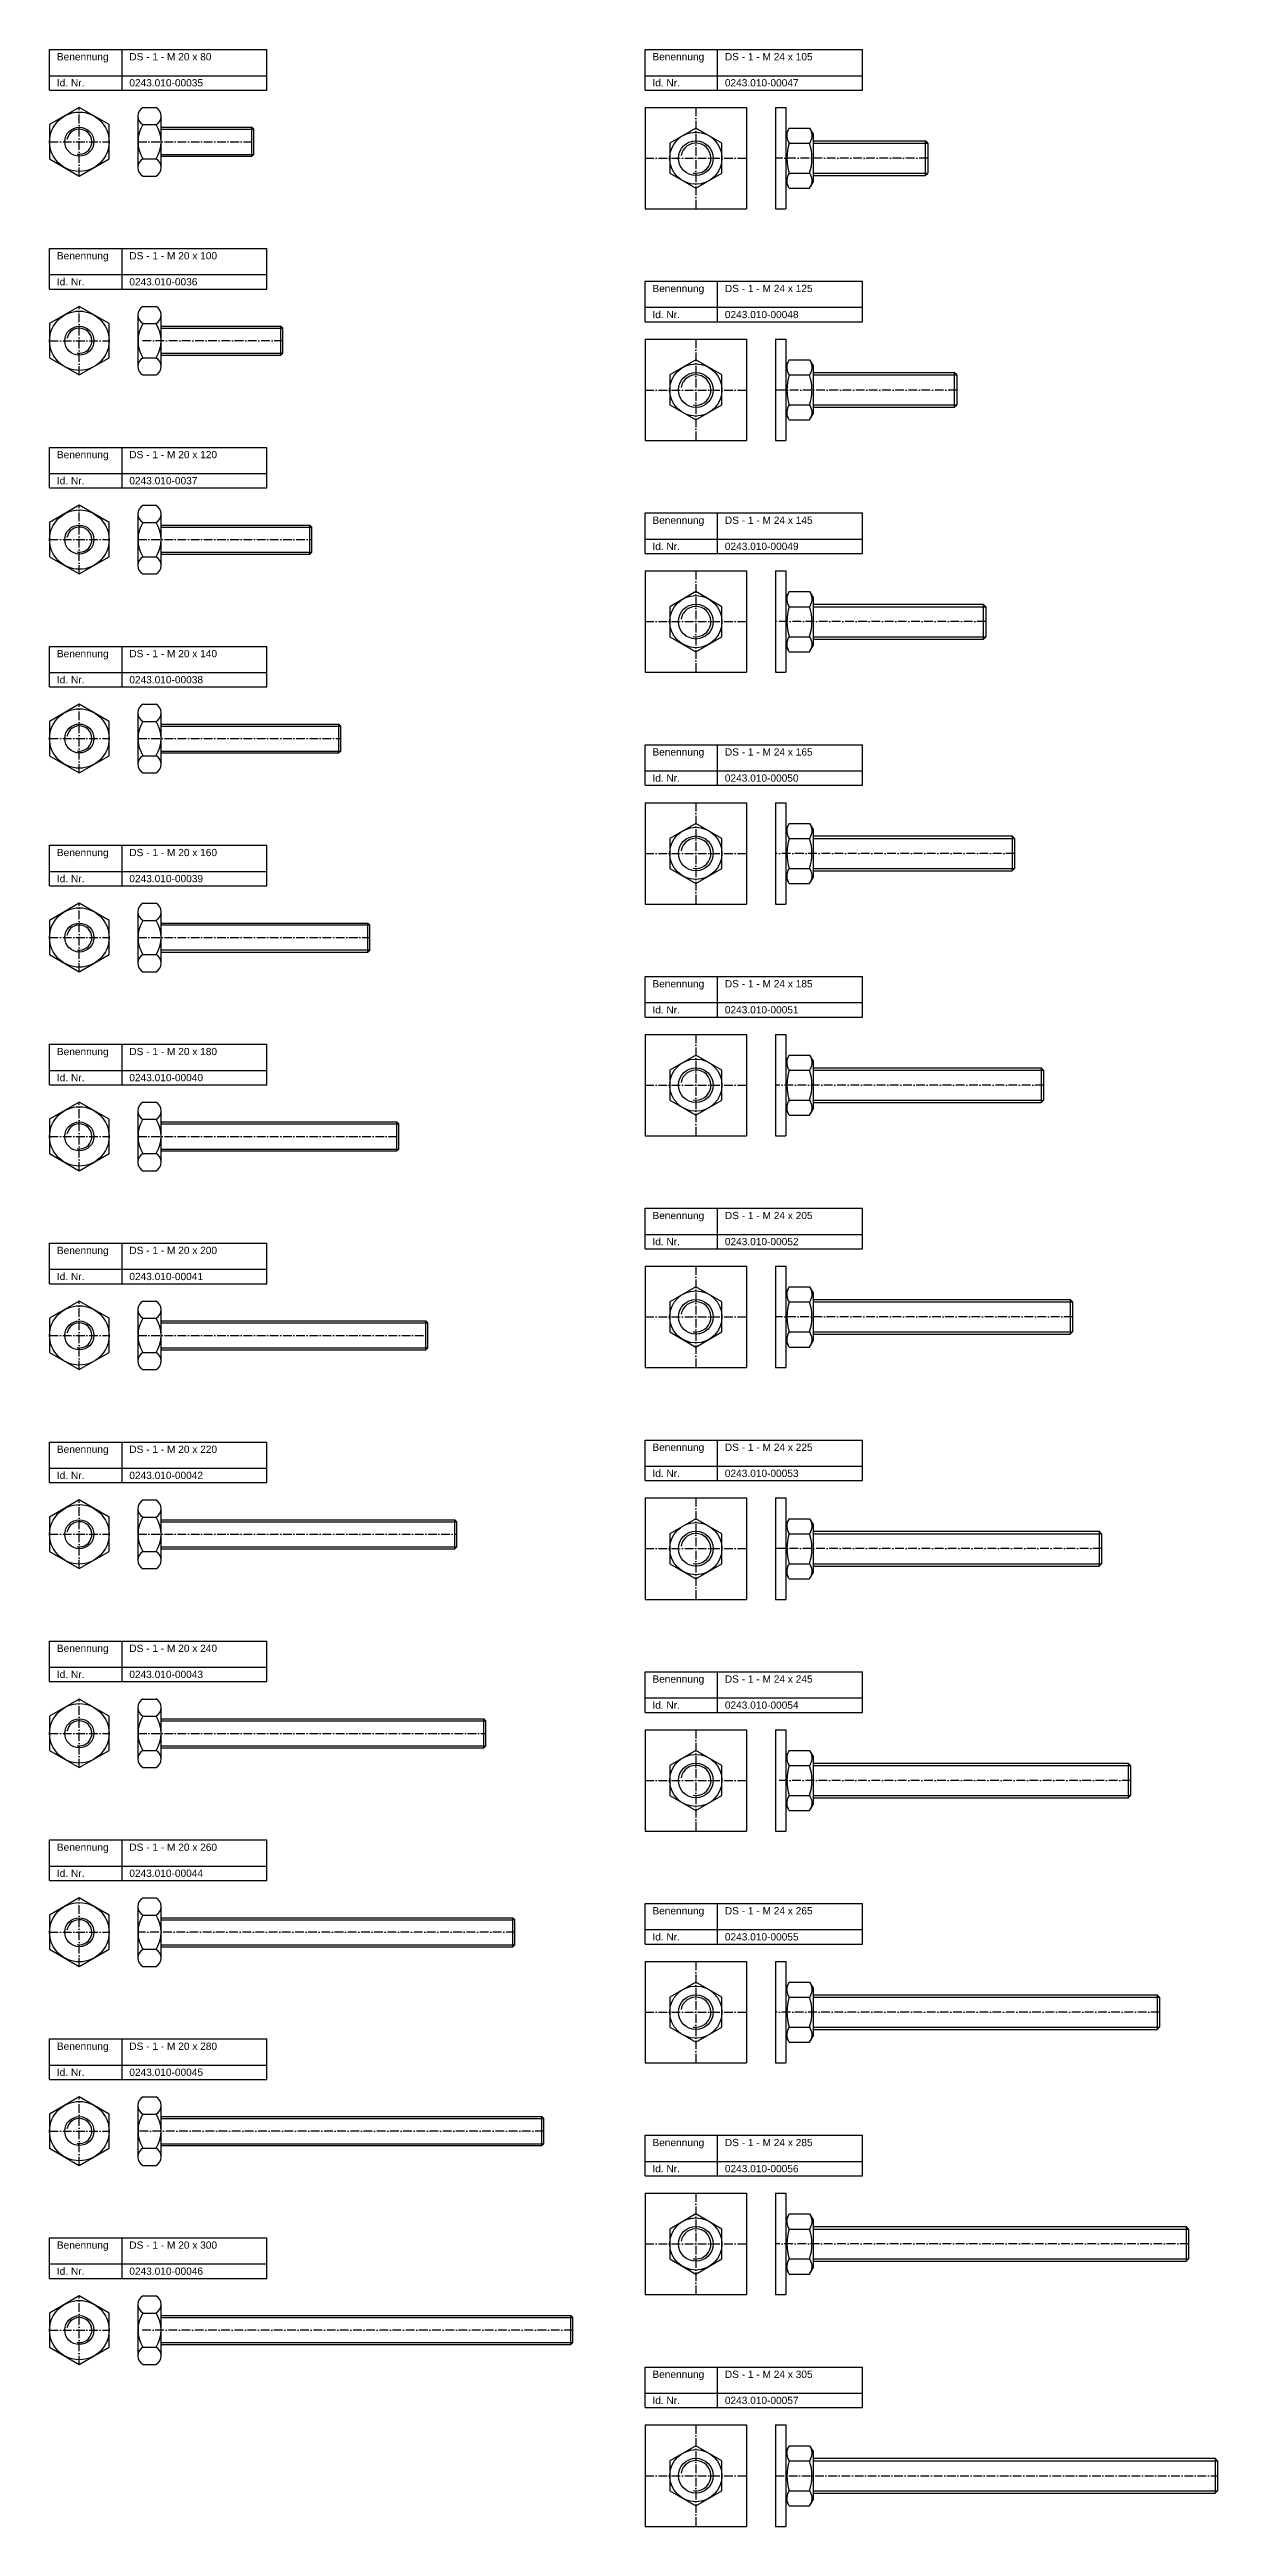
# Model space of a CAD drawing. Header units: millimetres. Extents: x 77 to 1993, y 1226 to 2936.
# Drawn here: x 1187 to 1993, y 1226 to 2936 of the extents above; entities that cross this region are included whole.
import ezdxf

# ---------------------------------------------------------------- set-up
doc = ezdxf.new("R2010")
doc.units = ezdxf.units.MM
doc.header["$LTSCALE"] = 0.5
doc.linetypes.add('achse', pattern=[18, 12, -3, 0, -3])
doc.layers.add('HALFEN', color=2, linetype='CONTINUOUS')
doc.styles.add('ARIAL50', font='ARIAL.TTF', dxfattribs={"height": 5})

msp = doc.modelspace()

# ---------------------------------------------------------------- linework, layer by layer
at = {"layer": 'HALFEN'}
for p, q in [((1187.3, 2936.2), (1337.3, 2936.2)), ((1187.3, 2908.2), (1187.3, 2936.2)), ((1237.3, 2908.2), (1237.3, 2936.2)), ((1337.3, 2908.2), (1337.3, 2936.2)), ((1598.3, 2936.2), (1748.3, 2936.2)), ((1598.3, 2908.2), (1598.3, 2936.2)), ((1648.3, 2908.2), (1648.3, 2936.2)), ((1748.3, 2908.2), (1748.3, 2936.2)), ((1187.3, 2918.2), (1337.3, 2918.2)), ((1187.3, 2908.2), (1337.3, 2908.2)), ((1598.3, 2918.2), (1748.3, 2918.2)), ((1598.3, 2908.2), (1748.3, 2908.2)), ((1248.3, 2854.8), (1248.3, 2890.3)), ((1251.7, 2896.2), (1260.8, 2896.2)), ((1264.3, 2854.8), (1264.3, 2890.3)), ((1598.3, 2896.2), (1598.3, 2826.2)), ((1598.3, 2896.2), (1668.3, 2896.2)), ((1668.3, 2896.2), (1668.3, 2826.2)), ((1688.3, 2896.2), (1695.3, 2896.2)), ((1688.3, 2896.2), (1688.3, 2826.2)), ((1695.3, 2896.2), (1695.3, 2826.2)), ((1251.7, 2884.4), (1260.8, 2884.4)), ((1264.3, 2882.6), (1326.9, 2882.6)), ((1264.3, 2881.2), (1328.3, 2881.2)), ((1326.9, 2882.6), (1328.3, 2881.2)), ((1326.9, 2862.6), (1326.9, 2882.6)), ((1328.3, 2863.9), (1328.3, 2881.2)), ((1633.3, 2882), (1615.3, 2871.6)), ((1651.3, 2871.6), (1633.3, 2882)), ((1697.7, 2882), (1695.3, 2877.8)), ((1697.7, 2882), (1711.8, 2882)), ((1711.8, 2882), (1714.3, 2877.8)), ((1714.3, 2877.8), (1714.3, 2844.7)), ((1714.3, 2873.2), (1791.6, 2873.2)), ((1793.3, 2871.6), (1791.6, 2873.2)), ((1791.6, 2873.2), (1791.6, 2849.2)), ((1251.7, 2860.7), (1260.8, 2860.7)), ((1264.3, 2863.9), (1328.3, 2863.9)), ((1264.3, 2862.6), (1326.9, 2862.6)), ((1328.3, 2863.9), (1326.9, 2862.6)), ((1615.3, 2871.6), (1615.3, 2850.9)), ((1651.3, 2850.9), (1651.3, 2871.6)), ((1697.7, 2871.6), (1711.8, 2871.6)), ((1714.3, 2871.6), (1793.3, 2871.6)), ((1793.3, 2871.6), (1793.3, 2850.9)), ((1251.7, 2848.9), (1260.8, 2848.9)), ((1615.3, 2850.9), (1633.3, 2840.5)), ((1633.3, 2840.5), (1651.3, 2850.9)), ((1697.7, 2840.5), (1695.3, 2844.7)), ((1697.7, 2850.9), (1711.8, 2850.9)), ((1697.7, 2840.5), (1711.8, 2840.5)), ((1711.8, 2840.5), (1714.3, 2844.7)), ((1714.3, 2850.9), (1793.3, 2850.9)), ((1714.3, 2849.2), (1791.6, 2849.2)), ((1791.6, 2849.2), (1793.3, 2850.9)), ((1598.3, 2826.2), (1668.3, 2826.2)), ((1688.3, 2826.2), (1695.3, 2826.2)), ((1187.3, 2798.9), (1337.3, 2798.9)), ((1187.3, 2770.9), (1187.3, 2798.9)), ((1237.3, 2770.9), (1237.3, 2798.9)), ((1337.3, 2770.9), (1337.3, 2798.9)), ((1187.3, 2780.9), (1337.3, 2780.9)), ((1187.3, 2770.9), (1337.3, 2770.9)), ((1598.3, 2776.3), (1748.3, 2776.3)), ((1598.3, 2748.2), (1598.3, 2776.3)), ((1648.3, 2748.2), (1648.3, 2776.3)), ((1748.3, 2748.2), (1748.3, 2776.3)), ((1251.7, 2758.9), (1260.8, 2758.9)), ((1598.3, 2758.3), (1748.3, 2758.3)), ((1248.3, 2717.5), (1248.3, 2753)), ((1251.7, 2747.1), (1260.8, 2747.1)), ((1264.3, 2717.5), (1264.3, 2753)), ((1264.3, 2745.2), (1346.9, 2745.2)), ((1264.3, 2743.9), (1348.3, 2743.9)), ((1346.9, 2725.2), (1346.9, 2745.2)), ((1346.9, 2745.2), (1348.3, 2743.9)), ((1348.3, 2726.6), (1348.3, 2743.9)), ((1598.3, 2748.2), (1748.3, 2748.2)), ((1598.3, 2736.2), (1668.3, 2736.2)), ((1598.3, 2736.2), (1598.3, 2666.3)), ((1668.3, 2736.2), (1668.3, 2666.3)), ((1688.3, 2736.2), (1695.3, 2736.2)), ((1688.3, 2736.2), (1688.3, 2666.3)), ((1695.3, 2736.2), (1695.3, 2666.3)), ((1251.7, 2723.4), (1260.8, 2723.4)), ((1264.3, 2726.6), (1348.3, 2726.6)), ((1264.3, 2725.2), (1346.9, 2725.2)), ((1348.3, 2726.6), (1346.9, 2725.2)), ((1633.3, 2722), (1615.3, 2711.6)), ((1651.3, 2711.6), (1633.3, 2722)), ((1697.7, 2722), (1695.3, 2717.8)), ((1697.7, 2722), (1711.8, 2722)), ((1711.8, 2722), (1714.3, 2717.8)), ((1251.7, 2711.6), (1260.8, 2711.6)), ((1615.3, 2711.6), (1615.3, 2690.9)), ((1651.3, 2690.9), (1651.3, 2711.6)), ((1697.7, 2711.6), (1711.8, 2711.6)), ((1714.3, 2717.8), (1714.3, 2684.7)), ((1714.3, 2713.3), (1811.6, 2713.3)), ((1714.3, 2711.6), (1813.3, 2711.6)), ((1811.6, 2713.3), (1811.6, 2689.3)), ((1813.3, 2711.6), (1811.6, 2713.3)), ((1813.3, 2711.6), (1813.3, 2690.9)), ((1615.3, 2690.9), (1633.3, 2680.5)), ((1633.3, 2680.5), (1651.3, 2690.9)), ((1697.7, 2690.9), (1711.8, 2690.9)), ((1714.3, 2690.9), (1813.3, 2690.9)), ((1714.3, 2689.3), (1811.6, 2689.3)), ((1811.6, 2689.3), (1813.3, 2690.9)), ((1697.7, 2680.5), (1695.3, 2684.7)), ((1697.7, 2680.5), (1711.8, 2680.5)), ((1711.8, 2680.5), (1714.3, 2684.7)), ((1187.3, 2661.6), (1337.3, 2661.6)), ((1187.3, 2633.6), (1187.3, 2661.6)), ((1237.3, 2633.6), (1237.3, 2661.6)), ((1337.3, 2633.6), (1337.3, 2661.6)), ((1598.3, 2666.3), (1668.3, 2666.3)), ((1688.3, 2666.3), (1695.3, 2666.3)), ((1187.3, 2643.6), (1337.3, 2643.6)), ((1187.3, 2633.6), (1337.3, 2633.6)), ((1251.7, 2621.6), (1260.8, 2621.6)), ((1248.3, 2580.1), (1248.3, 2615.6)), ((1251.7, 2609.7), (1260.8, 2609.7)), ((1264.3, 2580.1), (1264.3, 2615.6)), ((1264.3, 2607.9), (1366.9, 2607.9)), ((1264.3, 2606.5), (1368.3, 2606.5)), ((1366.9, 2607.9), (1368.3, 2606.5)), ((1366.9, 2587.9), (1366.9, 2607.9)), ((1368.3, 2589.2), (1368.3, 2606.5)), ((1598.3, 2616.3), (1748.3, 2616.3)), ((1598.3, 2588.3), (1598.3, 2616.3)), ((1648.3, 2588.3), (1648.3, 2616.3)), ((1748.3, 2588.3), (1748.3, 2616.3)), ((1251.7, 2586.1), (1260.8, 2586.1)), ((1264.3, 2589.2), (1368.3, 2589.2)), ((1264.3, 2587.9), (1366.9, 2587.9)), ((1368.3, 2589.2), (1366.9, 2587.9)), ((1598.3, 2598.3), (1748.3, 2598.3)), ((1598.3, 2588.3), (1748.3, 2588.3)), ((1251.7, 2574.2), (1260.8, 2574.2)), ((1598.3, 2576.3), (1668.3, 2576.3)), ((1598.3, 2576.3), (1598.3, 2506.3)), ((1668.3, 2576.3), (1668.3, 2506.3)), ((1688.3, 2576.3), (1695.3, 2576.3)), ((1688.3, 2576.3), (1688.3, 2506.3)), ((1695.3, 2576.3), (1695.3, 2506.3)), ((1633.3, 2562), (1615.3, 2551.6)), ((1615.3, 2551.6), (1615.3, 2530.9)), ((1651.3, 2551.6), (1633.3, 2562)), ((1651.3, 2530.9), (1651.3, 2551.6)), ((1697.7, 2562), (1695.3, 2557.9)), ((1697.7, 2562), (1711.8, 2562)), ((1697.7, 2551.6), (1711.8, 2551.6)), ((1711.8, 2562), (1714.3, 2557.9)), ((1714.3, 2557.9), (1714.3, 2524.7)), ((1714.3, 2553.3), (1831.6, 2553.3)), ((1714.3, 2551.6), (1833.3, 2551.6)), ((1831.6, 2553.3), (1831.6, 2529.3)), ((1833.3, 2551.6), (1831.6, 2553.3)), ((1833.3, 2551.6), (1833.3, 2530.9)), ((1615.3, 2530.9), (1633.3, 2520.5)), ((1633.3, 2520.5), (1651.3, 2530.9)), ((1697.7, 2530.9), (1711.8, 2530.9)), ((1714.3, 2530.9), (1833.3, 2530.9)), ((1831.6, 2529.3), (1833.3, 2530.9)), ((1187.3, 2524.2), (1337.3, 2524.2)), ((1187.3, 2496.2), (1187.3, 2524.2)), ((1237.3, 2496.2), (1237.3, 2524.2)), ((1337.3, 2496.2), (1337.3, 2524.2)), ((1697.7, 2520.5), (1695.3, 2524.7)), ((1697.7, 2520.5), (1711.8, 2520.5)), ((1711.8, 2520.5), (1714.3, 2524.7)), ((1714.3, 2529.3), (1831.6, 2529.3)), ((1187.3, 2506.2), (1337.3, 2506.2)), ((1598.3, 2506.3), (1668.3, 2506.3)), ((1688.3, 2506.3), (1695.3, 2506.3)), ((1187.3, 2496.2), (1337.3, 2496.2)), ((1251.7, 2484.2), (1260.8, 2484.2)), ((1248.3, 2442.8), (1248.3, 2478.3)), ((1251.7, 2472.4), (1260.8, 2472.4)), ((1264.3, 2442.8), (1264.3, 2478.3)), ((1264.3, 2470.6), (1386.9, 2470.6)), ((1264.3, 2469.2), (1388.3, 2469.2)), ((1386.9, 2470.6), (1388.3, 2469.2)), ((1386.9, 2450.6), (1386.9, 2470.6)), ((1388.3, 2451.9), (1388.3, 2469.2)), ((1251.7, 2448.7), (1260.8, 2448.7)), ((1264.3, 2451.9), (1388.3, 2451.9)), ((1264.3, 2450.6), (1386.9, 2450.6)), ((1388.3, 2451.9), (1386.9, 2450.6)), ((1598.3, 2456.3), (1748.3, 2456.3)), ((1598.3, 2428.3), (1598.3, 2456.3)), ((1648.3, 2428.3), (1648.3, 2456.3)), ((1748.3, 2428.3), (1748.3, 2456.3)), ((1251.7, 2436.9), (1260.8, 2436.9)), ((1598.3, 2438.3), (1748.3, 2438.3)), ((1598.3, 2428.3), (1748.3, 2428.3)), ((1598.3, 2416.3), (1598.3, 2346.3)), ((1598.3, 2416.3), (1668.3, 2416.3)), ((1668.3, 2416.3), (1668.3, 2346.3)), ((1688.3, 2416.3), (1688.3, 2346.3)), ((1688.3, 2416.3), (1695.3, 2416.3)), ((1695.3, 2416.3), (1695.3, 2346.3)), ((1633.3, 2402), (1615.3, 2391.6)), ((1651.3, 2391.6), (1633.3, 2402)), ((1697.7, 2402), (1695.3, 2397.9)), ((1697.7, 2402), (1711.8, 2402)), ((1711.8, 2402), (1714.3, 2397.9)), ((1714.3, 2397.9), (1714.3, 2364.7)), ((1187.3, 2386.9), (1337.3, 2386.9)), ((1187.3, 2358.9), (1187.3, 2386.9)), ((1237.3, 2358.9), (1237.3, 2386.9)), ((1337.3, 2358.9), (1337.3, 2386.9)), ((1615.3, 2391.6), (1615.3, 2370.9)), ((1651.3, 2370.9), (1651.3, 2391.6)), ((1697.7, 2391.6), (1711.8, 2391.6)), ((1714.3, 2393.3), (1851.6, 2393.3)), ((1714.3, 2391.6), (1853.3, 2391.6)), ((1851.6, 2393.3), (1851.6, 2369.3)), ((1853.3, 2391.6), (1851.6, 2393.3)), ((1853.3, 2391.6), (1853.3, 2370.9)), ((1187.3, 2368.9), (1337.3, 2368.9)), ((1615.3, 2370.9), (1633.3, 2360.5)), ((1633.3, 2360.5), (1651.3, 2370.9)), ((1697.7, 2360.5), (1695.3, 2364.7)), ((1697.7, 2370.9), (1711.8, 2370.9)), ((1697.7, 2360.5), (1711.8, 2360.5)), ((1711.8, 2360.5), (1714.3, 2364.7)), ((1714.3, 2370.9), (1853.3, 2370.9)), ((1714.3, 2369.3), (1851.6, 2369.3)), ((1851.6, 2369.3), (1853.3, 2370.9)), ((1187.3, 2358.9), (1337.3, 2358.9)), ((1251.7, 2346.9), (1260.8, 2346.9)), ((1598.3, 2346.3), (1668.3, 2346.3)), ((1688.3, 2346.3), (1695.3, 2346.3)), ((1248.3, 2305.5), (1248.3, 2341)), ((1251.7, 2335), (1260.8, 2335)), ((1264.3, 2305.5), (1264.3, 2341)), ((1264.3, 2333.2), (1406.9, 2333.2)), ((1264.3, 2331.9), (1408.3, 2331.9)), ((1406.9, 2313.2), (1406.9, 2333.2)), ((1406.9, 2333.2), (1408.3, 2331.9)), ((1408.3, 2314.6), (1408.3, 2331.9)), ((1251.7, 2311.4), (1260.8, 2311.4)), ((1264.3, 2314.6), (1408.3, 2314.6)), ((1264.3, 2313.2), (1406.9, 2313.2)), ((1408.3, 2314.6), (1406.9, 2313.2)), ((1251.7, 2299.5), (1260.8, 2299.5)), ((1598.3, 2296.3), (1748.3, 2296.3)), ((1598.3, 2268.3), (1598.3, 2296.3)), ((1648.3, 2268.3), (1648.3, 2296.3)), ((1748.3, 2268.3), (1748.3, 2296.3)), ((1598.3, 2278.3), (1748.3, 2278.3)), ((1598.3, 2268.3), (1748.3, 2268.3)), ((1187.3, 2249.5), (1337.3, 2249.5)), ((1187.3, 2221.5), (1187.3, 2249.5)), ((1237.3, 2221.5), (1237.3, 2249.5)), ((1337.3, 2221.5), (1337.3, 2249.5)), ((1598.3, 2256.3), (1668.3, 2256.3)), ((1598.3, 2256.3), (1598.3, 2186.3)), ((1633.3, 2242), (1615.3, 2231.6)), ((1651.3, 2231.6), (1633.3, 2242)), ((1668.3, 2256.3), (1668.3, 2186.3)), ((1688.3, 2256.3), (1695.3, 2256.3)), ((1688.3, 2256.3), (1688.3, 2186.3)), ((1695.3, 2256.3), (1695.3, 2186.3)), ((1697.7, 2242), (1695.3, 2237.9)), ((1697.7, 2242), (1711.8, 2242)), ((1711.8, 2242), (1714.3, 2237.9)), ((1187.3, 2231.5), (1337.3, 2231.5)), ((1615.3, 2231.6), (1615.3, 2210.9)), ((1651.3, 2210.9), (1651.3, 2231.6)), ((1697.7, 2231.6), (1711.8, 2231.6)), ((1714.3, 2237.9), (1714.3, 2204.7)), ((1714.3, 2233.3), (1871.6, 2233.3)), ((1714.3, 2231.6), (1873.3, 2231.6)), ((1871.6, 2233.3), (1871.6, 2209.3)), ((1873.3, 2231.6), (1871.6, 2233.3)), ((1873.3, 2231.6), (1873.3, 2210.9)), ((1187.3, 2221.5), (1337.3, 2221.5)), ((1251.7, 2209.5), (1260.8, 2209.5)), ((1615.3, 2210.9), (1633.3, 2200.5)), ((1633.3, 2200.5), (1651.3, 2210.9)), ((1697.7, 2210.9), (1711.8, 2210.9)), ((1714.3, 2210.9), (1873.3, 2210.9)), ((1714.3, 2209.3), (1871.6, 2209.3)), ((1871.6, 2209.3), (1873.3, 2210.9)), ((1248.3, 2168.1), (1248.3, 2203.6)), ((1251.7, 2197.7), (1260.8, 2197.7)), ((1264.3, 2168.1), (1264.3, 2203.6)), ((1264.3, 2195.9), (1426.9, 2195.9)), ((1264.3, 2194.5), (1428.3, 2194.5)), ((1426.9, 2195.9), (1428.3, 2194.5)), ((1426.9, 2175.9), (1426.9, 2195.9)), ((1428.3, 2177.2), (1428.3, 2194.5)), ((1697.7, 2200.5), (1695.3, 2204.7)), ((1697.7, 2200.5), (1711.8, 2200.5)), ((1711.8, 2200.5), (1714.3, 2204.7)), ((1251.7, 2174), (1260.8, 2174)), ((1264.3, 2177.2), (1428.3, 2177.2)), ((1264.3, 2175.9), (1426.9, 2175.9)), ((1428.3, 2177.2), (1426.9, 2175.9)), ((1598.3, 2186.3), (1668.3, 2186.3)), ((1688.3, 2186.3), (1695.3, 2186.3)), ((1251.7, 2162.2), (1260.8, 2162.2)), ((1598.3, 2136.3), (1748.3, 2136.3)), ((1598.3, 2108.3), (1598.3, 2136.3)), ((1648.3, 2108.3), (1648.3, 2136.3)), ((1748.3, 2108.3), (1748.3, 2136.3)), ((1187.3, 2112.2), (1337.3, 2112.2)), ((1187.3, 2084.2), (1187.3, 2112.2)), ((1237.3, 2084.2), (1237.3, 2112.2)), ((1337.3, 2084.2), (1337.3, 2112.2)), ((1598.3, 2118.3), (1748.3, 2118.3)), ((1598.3, 2108.3), (1748.3, 2108.3)), ((1187.3, 2094.2), (1337.3, 2094.2)), ((1598.3, 2096.3), (1668.3, 2096.3)), ((1598.3, 2096.3), (1598.3, 2026.3)), ((1668.3, 2096.3), (1668.3, 2026.3)), ((1688.3, 2096.3), (1688.3, 2026.3)), ((1688.3, 2096.3), (1695.3, 2096.3)), ((1695.3, 2096.3), (1695.3, 2026.3)), ((1187.3, 2084.2), (1337.3, 2084.2)), ((1251.7, 2072.2), (1260.8, 2072.2)), ((1633.3, 2082), (1615.3, 2071.6)), ((1615.3, 2071.6), (1615.3, 2050.9)), ((1651.3, 2071.6), (1633.3, 2082)), ((1651.3, 2050.9), (1651.3, 2071.6)), ((1697.7, 2082), (1695.3, 2077.9)), ((1697.7, 2082), (1711.8, 2082)), ((1697.7, 2071.6), (1711.8, 2071.6)), ((1711.8, 2082), (1714.3, 2077.9)), ((1714.3, 2077.9), (1714.3, 2044.7)), ((1714.3, 2073.3), (1891.6, 2073.3)), ((1714.3, 2071.6), (1893.3, 2071.6)), ((1893.3, 2071.6), (1891.6, 2073.3)), ((1891.6, 2073.3), (1891.6, 2049.3)), ((1893.3, 2071.6), (1893.3, 2050.9)), ((1248.3, 2030.8), (1248.3, 2066.3)), ((1251.7, 2060.4), (1260.8, 2060.4)), ((1264.3, 2030.8), (1264.3, 2066.3)), ((1264.3, 2058.5), (1446.9, 2058.5)), ((1264.3, 2057.2), (1448.3, 2057.2)), ((1446.9, 2038.5), (1446.9, 2058.5)), ((1446.9, 2058.5), (1448.3, 2057.2)), ((1448.3, 2039.9), (1448.3, 2057.2)), ((1251.7, 2036.7), (1260.8, 2036.7)), ((1264.3, 2039.9), (1448.3, 2039.9)), ((1264.3, 2038.5), (1446.9, 2038.5)), ((1448.3, 2039.9), (1446.9, 2038.5)), ((1615.3, 2050.9), (1633.3, 2040.5)), ((1633.3, 2040.5), (1651.3, 2050.9)), ((1697.7, 2040.5), (1695.3, 2044.7)), ((1697.7, 2050.9), (1711.8, 2050.9)), ((1697.7, 2040.5), (1711.8, 2040.5)), ((1711.8, 2040.5), (1714.3, 2044.7)), ((1714.3, 2050.9), (1893.3, 2050.9)), ((1714.3, 2049.3), (1891.6, 2049.3)), ((1891.6, 2049.3), (1893.3, 2050.9)), ((1251.7, 2024.9), (1260.8, 2024.9)), ((1598.3, 2026.3), (1668.3, 2026.3)), ((1688.3, 2026.3), (1695.3, 2026.3)), ((1187.3, 1974.9), (1337.3, 1974.9)), ((1187.3, 1946.9), (1187.3, 1974.9)), ((1237.3, 1946.9), (1237.3, 1974.9)), ((1337.3, 1946.9), (1337.3, 1974.9)), ((1598.3, 1976.3), (1748.3, 1976.3)), ((1598.3, 1948.3), (1598.3, 1976.3)), ((1648.3, 1948.3), (1648.3, 1976.3)), ((1748.3, 1948.3), (1748.3, 1976.3)), ((1187.3, 1956.9), (1337.3, 1956.9)), ((1598.3, 1958.3), (1748.3, 1958.3)), ((1187.3, 1946.9), (1337.3, 1946.9)), ((1251.7, 1934.9), (1260.8, 1934.9)), ((1598.3, 1948.3), (1748.3, 1948.3)), ((1598.3, 1936.3), (1598.3, 1866.3)), ((1598.3, 1936.3), (1668.3, 1936.3)), ((1668.3, 1936.3), (1668.3, 1866.3)), ((1688.3, 1936.3), (1688.3, 1866.3)), ((1688.3, 1936.3), (1695.3, 1936.3)), ((1695.3, 1936.3), (1695.3, 1866.3)), ((1248.3, 1893.4), (1248.3, 1928.9)), ((1251.7, 1923), (1260.8, 1923)), ((1264.3, 1893.4), (1264.3, 1928.9)), ((1264.3, 1921.2), (1466.9, 1921.2)), ((1264.3, 1919.8), (1468.3, 1919.8)), ((1466.9, 1921.2), (1468.3, 1919.8)), ((1466.9, 1901.2), (1466.9, 1921.2)), ((1468.3, 1902.5), (1468.3, 1919.8)), ((1633.3, 1922), (1615.3, 1911.6)), ((1651.3, 1911.6), (1633.3, 1922)), ((1697.7, 1922), (1695.3, 1917.9)), ((1697.7, 1922), (1711.8, 1922)), ((1711.8, 1922), (1714.3, 1917.9)), ((1714.3, 1917.9), (1714.3, 1884.7)), ((1251.7, 1899.3), (1260.8, 1899.3)), ((1264.3, 1902.5), (1468.3, 1902.5)), ((1264.3, 1901.2), (1466.9, 1901.2)), ((1468.3, 1902.5), (1466.9, 1901.2)), ((1615.3, 1911.6), (1615.3, 1890.9)), ((1651.3, 1890.9), (1651.3, 1911.6)), ((1697.7, 1911.6), (1711.8, 1911.6)), ((1714.3, 1913.3), (1911.6, 1913.3)), ((1714.3, 1911.6), (1913.3, 1911.6)), ((1913.3, 1911.6), (1911.6, 1913.3)), ((1911.6, 1913.3), (1911.6, 1889.3)), ((1913.3, 1911.6), (1913.3, 1890.9)), ((1251.7, 1887.5), (1260.8, 1887.5)), ((1615.3, 1890.9), (1633.3, 1880.5)), ((1633.3, 1880.5), (1651.3, 1890.9)), ((1697.7, 1880.5), (1695.3, 1884.7)), ((1697.7, 1890.9), (1711.8, 1890.9)), ((1711.8, 1880.5), (1714.3, 1884.7)), ((1714.3, 1890.9), (1913.3, 1890.9)), ((1714.3, 1889.3), (1911.6, 1889.3)), ((1911.6, 1889.3), (1913.3, 1890.9)), ((1598.3, 1866.3), (1668.3, 1866.3)), ((1688.3, 1866.3), (1695.3, 1866.3)), ((1697.7, 1880.5), (1711.8, 1880.5)), ((1187.3, 1837.5), (1337.3, 1837.5)), ((1187.3, 1809.5), (1187.3, 1837.5)), ((1237.3, 1809.5), (1237.3, 1837.5)), ((1337.3, 1809.5), (1337.3, 1837.5)), ((1187.3, 1819.5), (1337.3, 1819.5)), ((1598.3, 1816.3), (1748.3, 1816.3)), ((1598.3, 1788.3), (1598.3, 1816.3)), ((1648.3, 1788.3), (1648.3, 1816.3)), ((1748.3, 1788.3), (1748.3, 1816.3)), ((1187.3, 1809.5), (1337.3, 1809.5)), ((1251.7, 1797.5), (1260.8, 1797.5)), ((1598.3, 1798.3), (1748.3, 1798.3)), ((1248.3, 1756.1), (1248.3, 1791.6)), ((1251.7, 1785.7), (1260.8, 1785.7)), ((1264.3, 1756.1), (1264.3, 1791.6)), ((1264.3, 1783.8), (1486.9, 1783.8)), ((1264.3, 1782.5), (1488.3, 1782.5)), ((1486.9, 1783.8), (1488.3, 1782.5)), ((1486.9, 1763.8), (1486.9, 1783.8)), ((1488.3, 1765.2), (1488.3, 1782.5)), ((1598.3, 1788.3), (1748.3, 1788.3)), ((1251.7, 1762), (1260.8, 1762)), ((1264.3, 1765.2), (1488.3, 1765.2)), ((1264.3, 1763.8), (1486.9, 1763.8)), ((1488.3, 1765.2), (1486.9, 1763.8)), ((1598.3, 1776.3), (1668.3, 1776.3)), ((1598.3, 1776.3), (1598.3, 1706.3)), ((1633.3, 1762), (1615.3, 1751.6)), ((1651.3, 1751.6), (1633.3, 1762)), ((1668.3, 1776.3), (1668.3, 1706.3)), ((1688.3, 1776.3), (1695.3, 1776.3)), ((1688.3, 1776.3), (1688.3, 1706.3)), ((1695.3, 1776.3), (1695.3, 1706.3)), ((1697.7, 1762), (1695.3, 1757.9)), ((1697.7, 1762), (1711.8, 1762)), ((1711.8, 1762), (1714.3, 1757.9)), ((1251.7, 1750.2), (1260.8, 1750.2)), ((1615.3, 1751.6), (1615.3, 1730.9)), ((1651.3, 1730.9), (1651.3, 1751.6)), ((1697.7, 1751.6), (1711.8, 1751.6)), ((1714.3, 1757.9), (1714.3, 1724.7)), ((1714.3, 1753.3), (1931.6, 1753.3)), ((1714.3, 1751.6), (1933.3, 1751.6)), ((1931.6, 1753.3), (1931.6, 1729.3)), ((1933.3, 1751.6), (1931.6, 1753.3)), ((1933.3, 1751.6), (1933.3, 1730.9)), ((1615.3, 1730.9), (1633.3, 1720.5)), ((1633.3, 1720.5), (1651.3, 1730.9)), ((1697.7, 1730.9), (1711.8, 1730.9)), ((1714.3, 1730.9), (1933.3, 1730.9)), ((1714.3, 1729.3), (1931.6, 1729.3)), ((1931.6, 1729.3), (1933.3, 1730.9)), ((1697.7, 1720.5), (1695.3, 1724.7)), ((1697.7, 1720.5), (1711.8, 1720.5)), ((1711.8, 1720.5), (1714.3, 1724.7)), ((1187.3, 1700.2), (1337.3, 1700.2)), ((1187.3, 1672.2), (1187.3, 1700.2)), ((1237.3, 1672.2), (1237.3, 1700.2)), ((1337.3, 1672.2), (1337.3, 1700.2)), ((1598.3, 1706.3), (1668.3, 1706.3)), ((1688.3, 1706.3), (1695.3, 1706.3)), ((1187.3, 1682.2), (1337.3, 1682.2)), ((1187.3, 1672.2), (1337.3, 1672.2)), ((1251.7, 1660.2), (1260.8, 1660.2)), ((1248.3, 1618.7), (1248.3, 1654.2)), ((1251.7, 1648.3), (1260.8, 1648.3)), ((1264.3, 1618.7), (1264.3, 1654.2)), ((1264.3, 1646.5), (1506.9, 1646.5)), ((1264.3, 1645.1), (1508.3, 1645.1)), ((1506.9, 1626.5), (1506.9, 1646.5)), ((1506.9, 1646.5), (1508.3, 1645.1)), ((1508.3, 1627.8), (1508.3, 1645.1)), ((1598.3, 1656.3), (1748.3, 1656.3)), ((1598.3, 1628.3), (1598.3, 1656.3)), ((1648.3, 1628.3), (1648.3, 1656.3)), ((1748.3, 1628.3), (1748.3, 1656.3)), ((1251.7, 1624.7), (1260.8, 1624.7)), ((1264.3, 1627.8), (1508.3, 1627.8)), ((1264.3, 1626.5), (1506.9, 1626.5)), ((1508.3, 1627.8), (1506.9, 1626.5)), ((1598.3, 1638.3), (1748.3, 1638.3)), ((1598.3, 1628.3), (1748.3, 1628.3)), ((1251.7, 1612.8), (1260.8, 1612.8)), ((1598.3, 1616.3), (1668.3, 1616.3)), ((1598.3, 1616.3), (1598.3, 1546.3)), ((1668.3, 1616.3), (1668.3, 1546.3)), ((1688.3, 1616.3), (1688.3, 1546.3)), ((1688.3, 1616.3), (1695.3, 1616.3)), ((1695.3, 1616.3), (1695.3, 1546.3)), ((1633.3, 1602), (1615.3, 1591.6)), ((1615.3, 1591.6), (1615.3, 1570.9)), ((1651.3, 1591.6), (1633.3, 1602)), ((1651.3, 1570.9), (1651.3, 1591.6)), ((1697.7, 1602), (1695.3, 1597.9)), ((1697.7, 1602), (1711.8, 1602)), ((1697.7, 1591.6), (1711.8, 1591.6)), ((1711.8, 1602), (1714.3, 1597.9)), ((1714.3, 1597.9), (1714.3, 1564.7)), ((1714.3, 1593.3), (1951.6, 1593.3)), ((1714.3, 1591.6), (1953.3, 1591.6)), ((1951.6, 1593.3), (1951.6, 1569.3)), ((1953.3, 1591.6), (1951.6, 1593.3)), ((1953.3, 1591.6), (1953.3, 1570.9)), ((1187.3, 1562.8), (1337.3, 1562.8)), ((1187.3, 1534.8), (1187.3, 1562.8)), ((1237.3, 1534.8), (1237.3, 1562.8)), ((1337.3, 1534.8), (1337.3, 1562.8)), ((1615.3, 1570.9), (1633.3, 1560.5)), ((1633.3, 1560.5), (1651.3, 1570.9)), ((1697.7, 1560.5), (1695.3, 1564.7)), ((1697.7, 1570.9), (1711.8, 1570.9)), ((1697.7, 1560.5), (1711.8, 1560.5)), ((1711.8, 1560.5), (1714.3, 1564.7)), ((1714.3, 1570.9), (1953.3, 1570.9)), ((1714.3, 1569.3), (1951.6, 1569.3)), ((1951.6, 1569.3), (1953.3, 1570.9)), ((1187.3, 1544.8), (1337.3, 1544.8)), ((1598.3, 1546.3), (1668.3, 1546.3)), ((1688.3, 1546.3), (1695.3, 1546.3)), ((1187.3, 1534.8), (1337.3, 1534.8)), ((1251.7, 1522.8), (1260.8, 1522.8)), ((1248.3, 1481.4), (1248.3, 1516.9)), ((1251.7, 1511), (1260.8, 1511)), ((1264.3, 1481.4), (1264.3, 1516.9)), ((1264.3, 1509.2), (1526.9, 1509.2)), ((1264.3, 1507.8), (1528.3, 1507.8)), ((1526.9, 1509.2), (1528.3, 1507.8)), ((1526.9, 1489.2), (1526.9, 1509.2)), ((1528.3, 1490.5), (1528.3, 1507.8)), ((1264.3, 1490.5), (1528.3, 1490.5)), ((1264.3, 1489.2), (1526.9, 1489.2)), ((1528.3, 1490.5), (1526.9, 1489.2)), ((1598.3, 1496.3), (1748.3, 1496.3)), ((1598.3, 1468.3), (1598.3, 1496.3)), ((1648.3, 1468.3), (1648.3, 1496.3)), ((1748.3, 1468.3), (1748.3, 1496.3)), ((1251.7, 1487.3), (1260.8, 1487.3)), ((1251.7, 1475.5), (1260.8, 1475.5)), ((1598.3, 1478.3), (1748.3, 1478.3)), ((1598.3, 1468.3), (1748.3, 1468.3)), ((1598.3, 1456.3), (1668.3, 1456.3)), ((1598.3, 1456.3), (1598.3, 1386.3)), ((1668.3, 1456.3), (1668.3, 1386.3)), ((1688.3, 1456.3), (1695.3, 1456.3)), ((1688.3, 1456.3), (1688.3, 1386.3)), ((1695.3, 1456.3), (1695.3, 1386.3)), ((1633.3, 1442), (1615.3, 1431.6)), ((1651.3, 1431.6), (1633.3, 1442)), ((1697.7, 1442), (1695.3, 1437.9)), ((1697.7, 1442), (1711.8, 1442)), ((1711.8, 1442), (1714.3, 1437.9)), ((1714.3, 1437.9), (1714.3, 1404.7)), ((1187.3, 1425.5), (1337.3, 1425.5)), ((1187.3, 1397.5), (1187.3, 1425.5)), ((1237.3, 1397.5), (1237.3, 1425.5)), ((1337.3, 1397.5), (1337.3, 1425.5)), ((1615.3, 1431.6), (1615.3, 1410.9)), ((1651.3, 1410.9), (1651.3, 1431.6)), ((1697.7, 1431.6), (1711.8, 1431.6)), ((1714.3, 1433.3), (1971.6, 1433.3)), ((1714.3, 1431.6), (1973.3, 1431.6)), ((1971.6, 1433.3), (1971.6, 1409.3)), ((1973.3, 1431.6), (1971.6, 1433.3)), ((1973.3, 1431.6), (1973.3, 1410.9)), ((1187.3, 1407.5), (1337.3, 1407.5)), ((1615.3, 1410.9), (1633.3, 1400.5)), ((1633.3, 1400.5), (1651.3, 1410.9)), ((1697.7, 1400.5), (1695.3, 1404.7)), ((1697.7, 1410.9), (1711.8, 1410.9)), ((1711.8, 1400.5), (1714.3, 1404.7)), ((1714.3, 1410.9), (1973.3, 1410.9)), ((1714.3, 1409.3), (1971.6, 1409.3)), ((1971.6, 1409.3), (1973.3, 1410.9)), ((1187.3, 1397.5), (1337.3, 1397.5)), ((1251.7, 1385.5), (1260.8, 1385.5)), ((1598.3, 1386.3), (1668.3, 1386.3)), ((1688.3, 1386.3), (1695.3, 1386.3)), ((1697.7, 1400.5), (1711.8, 1400.5)), ((1248.3, 1344.1), (1248.3, 1379.6)), ((1251.7, 1373.6), (1260.8, 1373.6)), ((1264.3, 1344.1), (1264.3, 1379.6)), ((1264.3, 1371.8), (1546.9, 1371.8)), ((1264.3, 1370.5), (1548.3, 1370.5)), ((1546.9, 1351.8), (1546.9, 1371.8)), ((1546.9, 1371.8), (1548.3, 1370.5)), ((1548.3, 1353.2), (1548.3, 1370.5)), ((1264.3, 1353.2), (1548.3, 1353.2)), ((1264.3, 1351.8), (1546.9, 1351.8)), ((1548.3, 1353.2), (1546.9, 1351.8)), ((1251.7, 1350), (1260.8, 1350)), ((1251.7, 1338.1), (1260.8, 1338.1)), ((1598.3, 1336.3), (1748.3, 1336.3)), ((1598.3, 1308.3), (1598.3, 1336.3)), ((1648.3, 1308.3), (1648.3, 1336.3)), ((1748.3, 1308.3), (1748.3, 1336.3)), ((1598.3, 1318.3), (1748.3, 1318.3)), ((1598.3, 1308.3), (1748.3, 1308.3)), ((1598.3, 1296.3), (1668.3, 1296.3)), ((1598.3, 1296.3), (1598.3, 1226.3)), ((1668.3, 1296.3), (1668.3, 1226.3)), ((1688.3, 1296.3), (1688.3, 1226.3)), ((1688.3, 1296.3), (1695.3, 1296.3)), ((1695.3, 1296.3), (1695.3, 1226.3)), ((1633.3, 1282), (1615.3, 1271.6)), ((1615.3, 1271.6), (1615.3, 1250.9)), ((1651.3, 1271.6), (1633.3, 1282)), ((1651.3, 1250.9), (1651.3, 1271.6)), ((1697.7, 1282), (1695.3, 1277.9)), ((1697.7, 1282), (1711.8, 1282)), ((1697.7, 1271.6), (1711.8, 1271.6)), ((1711.8, 1282), (1714.3, 1277.9)), ((1714.3, 1277.9), (1714.3, 1244.7)), ((1714.3, 1273.3), (1991.6, 1273.3)), ((1714.3, 1271.6), (1993.3, 1271.6)), ((1993.3, 1271.6), (1991.6, 1273.3)), ((1991.6, 1273.3), (1991.6, 1249.3)), ((1993.3, 1271.6), (1993.3, 1250.9)), ((1615.3, 1250.9), (1633.3, 1240.5)), ((1633.3, 1240.5), (1651.3, 1250.9)), ((1697.7, 1250.9), (1711.8, 1250.9)), ((1714.3, 1250.9), (1993.3, 1250.9)), ((1714.3, 1249.3), (1991.6, 1249.3)), ((1991.6, 1249.3), (1993.3, 1250.9)), ((1697.7, 1240.5), (1695.3, 1244.7)), ((1697.7, 1240.5), (1711.8, 1240.5)), ((1711.8, 1240.5), (1714.3, 1244.7)), ((1598.3, 1226.3), (1668.3, 1226.3)), ((1688.3, 1226.3), (1695.3, 1226.3))]:
    msp.add_line(p, q, dxfattribs=at)
at = {"layer": 'HALFEN', "color": 1, "linetype": 'achse'}
for p, q in [((1207.8, 2848.9), (1207.8, 2896.2)), ((1633.3, 2896.2), (1633.3, 2826.2)), ((1187.3, 2872.6), (1228.3, 2872.6)), ((1248.3, 2872.6), (1328.3, 2872.6)), ((1598.3, 2861.2), (1668.3, 2861.2)), ((1793.3, 2861.2), (1688.3, 2861.2)), ((1207.8, 2711.6), (1207.8, 2758.9)), ((1633.3, 2736.2), (1633.3, 2666.3)), ((1187.3, 2735.2), (1228.3, 2735.2)), ((1348.3, 2735.2), (1248.3, 2735.2)), ((1598.3, 2701.2), (1668.3, 2701.2)), ((1813.3, 2701.2), (1688.3, 2701.2)), ((1207.8, 2574.2), (1207.8, 2621.6)), ((1187.3, 2597.9), (1228.3, 2597.9)), ((1248.3, 2597.9), (1368.3, 2597.9)), ((1633.3, 2576.3), (1633.3, 2506.3)), ((1598.3, 2541.3), (1668.3, 2541.3)), ((1833.3, 2541.3), (1688.3, 2541.3)), ((1207.8, 2436.9), (1207.8, 2484.2)), ((1187.3, 2460.6), (1228.3, 2460.6)), ((1248.3, 2460.6), (1388.3, 2460.6)), ((1633.3, 2416.3), (1633.3, 2346.3)), ((1598.3, 2381.3), (1668.3, 2381.3)), ((1853.3, 2381.3), (1688.3, 2381.3)), ((1207.8, 2299.5), (1207.8, 2346.9)), ((1187.3, 2323.2), (1228.3, 2323.2)), ((1248.3, 2323.2), (1408.3, 2323.2)), ((1633.3, 2256.3), (1633.3, 2186.3)), ((1207.8, 2162.2), (1207.8, 2209.5)), ((1598.3, 2221.3), (1668.3, 2221.3)), ((1873.3, 2221.3), (1688.3, 2221.3)), ((1187.3, 2185.9), (1228.3, 2185.9)), ((1248.3, 2185.9), (1428.3, 2185.9)), ((1633.3, 2096.3), (1633.3, 2026.3)), ((1207.8, 2024.9), (1207.8, 2072.2)), ((1598.3, 2061.3), (1668.3, 2061.3)), ((1893.3, 2061.3), (1688.3, 2061.3)), ((1187.3, 2048.5), (1228.3, 2048.5)), ((1248.3, 2048.5), (1448.3, 2048.5)), ((1207.8, 1887.5), (1207.8, 1934.9)), ((1633.3, 1936.3), (1633.3, 1866.3)), ((1187.3, 1911.2), (1228.3, 1911.2)), ((1248.3, 1911.2), (1468.3, 1911.2)), ((1598.3, 1901.3), (1668.3, 1901.3)), ((1913.3, 1901.3), (1688.3, 1901.3)), ((1207.8, 1750.2), (1207.8, 1797.5)), ((1187.3, 1773.8), (1228.3, 1773.8)), ((1248.3, 1773.8), (1488.3, 1773.8)), ((1633.3, 1776.3), (1633.3, 1706.3)), ((1598.3, 1741.3), (1668.3, 1741.3)), ((1933.3, 1741.3), (1688.3, 1741.3)), ((1207.8, 1612.8), (1207.8, 1660.2)), ((1187.3, 1636.5), (1228.3, 1636.5)), ((1508.3, 1636.5), (1248.3, 1636.5)), ((1633.3, 1616.3), (1633.3, 1546.3)), ((1598.3, 1581.3), (1668.3, 1581.3)), ((1953.3, 1581.3), (1688.3, 1581.3)), ((1207.8, 1475.5), (1207.8, 1522.8)), ((1187.3, 1499.2), (1228.3, 1499.2)), ((1528.3, 1499.2), (1248.3, 1499.2)), ((1633.3, 1456.3), (1633.3, 1386.3)), ((1598.3, 1421.3), (1668.3, 1421.3)), ((1973.3, 1421.3), (1688.3, 1421.3)), ((1207.8, 1338.1), (1207.8, 1385.5)), ((1187.3, 1361.8), (1228.3, 1361.8)), ((1548.3, 1361.8), (1248.3, 1361.8)), ((1633.3, 1296.3), (1633.3, 1226.3)), ((1598.3, 1261.3), (1668.3, 1261.3)), ((1688.3, 1261.3), (1993.3, 1261.3))]:
    msp.add_line(p, q, dxfattribs=at)
at = {"layer": 'HALFEN'}
for points in [[(1187.3, 2860.7), (1207.8, 2848.9), (1228.3, 2860.7), (1228.3, 2884.4), (1207.8, 2896.2), (1187.3, 2884.4)], [(1187.3, 2723.4), (1207.8, 2711.6), (1228.3, 2723.4), (1228.3, 2747.1), (1207.8, 2758.9), (1187.3, 2747.1)], [(1187.3, 2586.1), (1207.8, 2574.2), (1228.3, 2586.1), (1228.3, 2609.7), (1207.8, 2621.6), (1187.3, 2609.7)], [(1187.3, 2448.7), (1207.8, 2436.9), (1228.3, 2448.7), (1228.3, 2472.4), (1207.8, 2484.2), (1187.3, 2472.4)], [(1187.3, 2311.4), (1207.8, 2299.5), (1228.3, 2311.4), (1228.3, 2335), (1207.8, 2346.9), (1187.3, 2335)], [(1187.3, 2174), (1207.8, 2162.2), (1228.3, 2174), (1228.3, 2197.7), (1207.8, 2209.5), (1187.3, 2197.7)], [(1187.3, 2036.7), (1207.8, 2024.9), (1228.3, 2036.7), (1228.3, 2060.4), (1207.8, 2072.2), (1187.3, 2060.4)], [(1187.3, 1899.3), (1207.8, 1887.5), (1228.3, 1899.3), (1228.3, 1923), (1207.8, 1934.9), (1187.3, 1923)], [(1187.3, 1762), (1207.8, 1750.2), (1228.3, 1762), (1228.3, 1785.7), (1207.8, 1797.5), (1187.3, 1785.7)], [(1187.3, 1624.7), (1207.8, 1612.8), (1228.3, 1624.7), (1228.3, 1648.3), (1207.8, 1660.2), (1187.3, 1648.3)], [(1187.3, 1487.3), (1207.8, 1475.5), (1228.3, 1487.3), (1228.3, 1511), (1207.8, 1522.8), (1187.3, 1511)], [(1187.3, 1350), (1207.8, 1338.1), (1228.3, 1350), (1228.3, 1373.6), (1207.8, 1385.5), (1187.3, 1373.6)]]:
    msp.add_lwpolyline(points, close=True, dxfattribs=at)
for centre, radius in [((1207.8, 2872.6), 20.5), ((1207.8, 2872.6), 10), ((1633.3, 2861.2), 18), ((1633.3, 2861.2), 12), ((1207.8, 2735.2), 20.5), ((1207.8, 2735.2), 10), ((1633.3, 2701.2), 18), ((1633.3, 2701.2), 12), ((1207.8, 2597.9), 20.5), ((1207.8, 2597.9), 10), ((1633.3, 2541.3), 18), ((1633.3, 2541.3), 12), ((1207.8, 2460.6), 20.5), ((1207.8, 2460.6), 10), ((1633.3, 2381.3), 18), ((1633.3, 2381.3), 12), ((1207.8, 2323.2), 20.5), ((1207.8, 2323.2), 10), ((1633.3, 2221.3), 18), ((1633.3, 2221.3), 12), ((1207.8, 2185.9), 20.5), ((1207.8, 2185.9), 10), ((1633.3, 2061.3), 18), ((1633.3, 2061.3), 12), ((1207.8, 2048.5), 20.5), ((1207.8, 2048.5), 10), ((1207.8, 1911.2), 20.5), ((1207.8, 1911.2), 10), ((1633.3, 1901.3), 18), ((1633.3, 1901.3), 12), ((1207.8, 1773.8), 20.5), ((1207.8, 1773.8), 10), ((1633.3, 1741.3), 18), ((1633.3, 1741.3), 12), ((1207.8, 1636.5), 20.5), ((1207.8, 1636.5), 10), ((1633.3, 1581.3), 18), ((1633.3, 1581.3), 12), ((1207.8, 1499.2), 20.5), ((1207.8, 1499.2), 10), ((1633.3, 1421.3), 18), ((1633.3, 1421.3), 12), ((1207.8, 1361.8), 20.5), ((1207.8, 1361.8), 10), ((1633.3, 1261.3), 18), ((1633.3, 1261.3), 12)]:
    msp.add_circle(centre, radius, dxfattribs=at)
for centre, radius, start, end in [((1255.1, 2890.3), 6.83, 120, 240), ((1257.4, 2890.3), 6.83, 300, 60), ((1270.5, 2872.6), 22.2, 147.7958, 212.2042), ((1242, 2872.6), 22.2, 327.7958, 32.2042), ((1705.2, 2876.8), 9.19, 154.4385, 214.4385), ((1704.3, 2876.8), 9.19, 325.5615, 25.5615), ((1255.1, 2854.8), 6.83, 120, 240), ((1257.4, 2854.8), 6.83, 300, 60), ((1730.4, 2861.2), 34.3, 162.383, 197.617), ((1679.1, 2861.2), 34.3, 342.383, 17.617), ((1705.2, 2845.7), 9.19, 145.5615, 205.5615), ((1704.3, 2845.7), 9.19, 334.4385, 34.4385), ((1255.1, 2753), 6.83, 120, 240), ((1257.4, 2753), 6.83, 300, 60), ((1270.5, 2735.2), 22.2, 147.7958, 212.2042), ((1242, 2735.2), 22.2, 327.7958, 32.2042), ((1255.1, 2717.5), 6.83, 120, 240), ((1257.4, 2717.5), 6.83, 300, 60), ((1705.2, 2716.8), 9.19, 154.4385, 214.4385), ((1704.3, 2716.8), 9.19, 325.5615, 25.5615), ((1730.4, 2701.2), 34.3, 162.383, 197.617), ((1679.1, 2701.2), 34.3, 342.383, 17.617), ((1705.2, 2685.7), 9.19, 145.5615, 205.5615), ((1704.3, 2685.7), 9.19, 334.4385, 34.4385), ((1255.1, 2615.6), 6.83, 120, 240), ((1257.4, 2615.6), 6.83, 300, 60), ((1270.5, 2597.9), 22.2, 147.7958, 212.2042), ((1242, 2597.9), 22.2, 327.7958, 32.2042), ((1255.1, 2580.1), 6.83, 120, 240), ((1257.4, 2580.1), 6.83, 300, 60), ((1705.2, 2556.8), 9.19, 154.4385, 214.4385), ((1730.4, 2541.3), 34.3, 162.383, 197.617), ((1704.3, 2556.8), 9.19, 325.5615, 25.5615), ((1679.1, 2541.3), 34.3, 342.383, 17.617), ((1705.2, 2525.7), 9.19, 145.5615, 205.5615), ((1704.3, 2525.7), 9.19, 334.4385, 34.4385), ((1255.1, 2478.3), 6.83, 120, 240), ((1257.4, 2478.3), 6.83, 300, 60), ((1270.5, 2460.6), 22.2, 147.7958, 212.2042), ((1242, 2460.6), 22.2, 327.7958, 32.2042), ((1255.1, 2442.8), 6.83, 120, 240), ((1257.4, 2442.8), 6.83, 300, 60), ((1705.2, 2396.8), 9.19, 154.4385, 214.4385), ((1704.3, 2396.8), 9.19, 325.5615, 25.5615), ((1730.4, 2381.3), 34.3, 162.383, 197.617), ((1679.1, 2381.3), 34.3, 342.383, 17.617), ((1705.2, 2365.7), 9.19, 145.5615, 205.5615), ((1704.3, 2365.7), 9.19, 334.4385, 34.4385), ((1255.1, 2341), 6.83, 120, 240), ((1257.4, 2341), 6.83, 300, 60), ((1270.5, 2323.2), 22.2, 147.7958, 212.2042), ((1242, 2323.2), 22.2, 327.7958, 32.2042), ((1255.1, 2305.5), 6.83, 120, 240), ((1257.4, 2305.5), 6.83, 300, 60), ((1705.2, 2236.8), 9.19, 154.4385, 214.4385), ((1704.3, 2236.8), 9.19, 325.5615, 25.5615), ((1730.4, 2221.3), 34.3, 162.383, 197.617), ((1679.1, 2221.3), 34.3, 342.383, 17.617), ((1255.1, 2203.6), 6.83, 120, 240), ((1257.4, 2203.6), 6.83, 300, 60), ((1705.2, 2205.7), 9.19, 145.5615, 205.5615), ((1704.3, 2205.7), 9.19, 334.4385, 34.4385), ((1270.5, 2185.9), 22.2, 147.7958, 212.2042), ((1242, 2185.9), 22.2, 327.7958, 32.2042), ((1255.1, 2168.1), 6.83, 120, 240), ((1257.4, 2168.1), 6.83, 300, 60), ((1255.1, 2066.3), 6.83, 120, 240), ((1257.4, 2066.3), 6.83, 300, 60), ((1705.2, 2076.8), 9.19, 154.4385, 214.4385), ((1730.4, 2061.3), 34.3, 162.383, 197.617), ((1704.3, 2076.8), 9.19, 325.5615, 25.5615), ((1679.1, 2061.3), 34.3, 342.383, 17.617), ((1270.5, 2048.5), 22.2, 147.7958, 212.2042), ((1242, 2048.5), 22.2, 327.7958, 32.2042), ((1255.1, 2030.8), 6.83, 120, 240), ((1257.4, 2030.8), 6.83, 300, 60), ((1705.2, 2045.7), 9.19, 145.5615, 205.5615), ((1704.3, 2045.7), 9.19, 334.4385, 34.4385), ((1255.1, 1928.9), 6.83, 120, 240), ((1257.4, 1928.9), 6.83, 300, 60), ((1270.5, 1911.2), 22.2, 147.7958, 212.2042), ((1242, 1911.2), 22.2, 327.7958, 32.2042), ((1705.2, 1916.8), 9.19, 154.4385, 214.4385), ((1704.3, 1916.8), 9.19, 325.5615, 25.5615), ((1255.1, 1893.4), 6.83, 120, 240), ((1257.4, 1893.4), 6.83, 300, 60), ((1730.4, 1901.3), 34.3, 162.383, 197.617), ((1679.1, 1901.3), 34.3, 342.383, 17.617), ((1705.2, 1885.7), 9.19, 145.5615, 205.5615), ((1704.3, 1885.7), 9.19, 334.4385, 34.4385), ((1255.1, 1791.6), 6.83, 120, 240), ((1257.4, 1791.6), 6.83, 300, 60), ((1270.5, 1773.8), 22.2, 147.7958, 212.2042), ((1242, 1773.8), 22.2, 327.7958, 32.2042), ((1255.1, 1756.1), 6.83, 120, 240), ((1257.4, 1756.1), 6.83, 300, 60), ((1705.2, 1756.8), 9.19, 154.4385, 214.4385), ((1730.4, 1741.3), 34.3, 162.383, 197.617), ((1704.3, 1756.8), 9.19, 325.5615, 25.5615), ((1679.1, 1741.3), 34.3, 342.383, 17.617), ((1705.2, 1725.7), 9.19, 145.5615, 205.5615), ((1704.3, 1725.7), 9.19, 334.4385, 34.4385), ((1255.1, 1654.2), 6.83, 120, 240), ((1257.4, 1654.2), 6.83, 300, 60), ((1270.5, 1636.5), 22.2, 147.7958, 212.2042), ((1242, 1636.5), 22.2, 327.7958, 32.2042), ((1255.1, 1618.7), 6.83, 120, 240), ((1257.4, 1618.7), 6.83, 300, 60), ((1705.2, 1596.8), 9.19, 154.4385, 214.4385), ((1730.4, 1581.3), 34.3, 162.383, 197.617), ((1704.3, 1596.8), 9.19, 325.5615, 25.5615), ((1679.1, 1581.3), 34.3, 342.383, 17.617), ((1705.2, 1565.7), 9.19, 145.5615, 205.5615), ((1704.3, 1565.7), 9.19, 334.4385, 34.4385), ((1255.1, 1516.9), 6.83, 120, 240), ((1257.4, 1516.9), 6.83, 300, 60), ((1270.5, 1499.2), 22.2, 147.7958, 212.2042), ((1242, 1499.2), 22.2, 327.7958, 32.2042), ((1255.1, 1481.4), 6.83, 120, 240), ((1257.4, 1481.4), 6.83, 300, 60), ((1705.2, 1436.8), 9.19, 154.4385, 214.4385), ((1704.3, 1436.8), 9.19, 325.5615, 25.5615), ((1730.4, 1421.3), 34.3, 162.383, 197.617), ((1679.1, 1421.3), 34.3, 342.383, 17.617), ((1705.2, 1405.7), 9.19, 145.5615, 205.5615), ((1704.3, 1405.7), 9.19, 334.4385, 34.4385), ((1255.1, 1379.6), 6.83, 120, 240), ((1257.4, 1379.6), 6.83, 300, 60), ((1270.5, 1361.8), 22.2, 147.7958, 212.2042), ((1242, 1361.8), 22.2, 327.7958, 32.2042), ((1255.1, 1344.1), 6.83, 120, 240), ((1257.4, 1344.1), 6.83, 300, 60), ((1705.2, 1276.8), 9.19, 154.4385, 214.4385), ((1730.4, 1261.3), 34.3, 162.383, 197.617), ((1704.3, 1276.8), 9.19, 325.5615, 25.5615), ((1679.1, 1261.3), 34.3, 342.383, 17.617), ((1705.2, 1245.7), 9.19, 145.5615, 205.5615), ((1704.3, 1245.7), 9.19, 334.4385, 34.4385)]:
    msp.add_arc(centre, radius, start, end, dxfattribs=at)
at = {"layer": 'HALFEN', "color": 1}
for centre, radius in [((1207.8, 2872.6), 8.65), ((1633.3, 2861.2), 10.4), ((1207.8, 2735.2), 8.65), ((1633.3, 2701.2), 10.4), ((1207.8, 2597.9), 8.65), ((1633.3, 2541.3), 10.4), ((1207.8, 2460.6), 8.65), ((1633.3, 2381.3), 10.4), ((1207.8, 2323.2), 8.65), ((1633.3, 2221.3), 10.4), ((1207.8, 2185.9), 8.65), ((1633.3, 2061.3), 10.4), ((1207.8, 2048.5), 8.65), ((1207.8, 1911.2), 8.65), ((1633.3, 1901.3), 10.4), ((1207.8, 1773.8), 8.65), ((1633.3, 1741.3), 10.4), ((1207.8, 1636.5), 8.65), ((1633.3, 1581.3), 10.4), ((1207.8, 1499.2), 8.65), ((1633.3, 1421.3), 10.4), ((1207.8, 1361.8), 8.65), ((1633.3, 1261.3), 10.4)]:
    msp.add_arc(centre, radius, 260, 170, dxfattribs=at)

# ---------------------------------------------------------------- texts
at = {"layer": 'HALFEN', "style": 'ARIAL50'}
for s, p in [('Benennung', (1192.3, 2928.8)), ('DS - 1 - M 20 x 80', (1242.3, 2928.8)), ('Benennung', (1603.3, 2928.8)), ('DS - 1 - M 24 x 105', (1653.3, 2928.8)), ('Id. Nr.', (1192.3, 2910.8)), ('0243.010-00035', (1242.3, 2910.8)), ('Id. Nr.', (1603.3, 2910.8)), ('0243.010-00047', (1653.3, 2910.8)), ('Benennung', (1192.3, 2791.4)), ('DS - 1 - M 20 x 100', (1242.3, 2791.4)), ('Id. Nr.', (1192.3, 2773.4)), ('0243.010-0036', (1242.3, 2773.4)), ('Benennung', (1603.3, 2768.8)), ('DS - 1 - M 24 x 125', (1653.3, 2768.8)), ('Id. Nr.', (1603.3, 2750.8)), ('0243.010-00048', (1653.3, 2750.8)), ('Benennung', (1192.3, 2654.1)), ('DS - 1 - M 20 x 120', (1242.3, 2654.1)), ('Id. Nr.', (1192.3, 2636.1)), ('0243.010-0037', (1242.3, 2636.1)), ('Benennung', (1603.3, 2608.8)), ('DS - 1 - M 24 x 145', (1653.3, 2608.8)), ('Id. Nr.', (1603.3, 2590.8)), ('0243.010-00049', (1653.3, 2590.8)), ('Benennung', (1192.3, 2516.7)), ('DS - 1 - M 20 x 140', (1242.3, 2516.7)), ('Id. Nr.', (1192.3, 2498.7)), ('0243.010-00038', (1242.3, 2498.7)), ('Benennung', (1603.3, 2448.8)), ('DS - 1 - M 24 x 165', (1653.3, 2448.8)), ('Id. Nr.', (1603.3, 2430.8)), ('0243.010-00050', (1653.3, 2430.8)), ('Benennung', (1192.3, 2379.4)), ('DS - 1 - M 20 x 160', (1242.3, 2379.4)), ('Id. Nr.', (1192.3, 2361.4)), ('0243.010-00039', (1242.3, 2361.4)), ('Benennung', (1603.3, 2288.8)), ('DS - 1 - M 24 x 185', (1653.3, 2288.8)), ('Id. Nr.', (1603.3, 2270.8)), ('0243.010-00051', (1653.3, 2270.8)), ('Benennung', (1192.3, 2242)), ('DS - 1 - M 20 x 180', (1242.3, 2242)), ('Id. Nr.', (1192.3, 2224)), ('0243.010-00040', (1242.3, 2224)), ('Benennung', (1603.3, 2128.8)), ('DS - 1 - M 24 x 205', (1653.3, 2128.8)), ('Benennung', (1192.3, 2104.7)), ('DS - 1 - M 20 x 200', (1242.3, 2104.7)), ('Id. Nr.', (1603.3, 2110.8)), ('0243.010-00052', (1653.3, 2110.8)), ('Id. Nr.', (1192.3, 2086.7)), ('0243.010-00041', (1242.3, 2086.7)), ('Benennung', (1192.3, 1967.4)), ('DS - 1 - M 20 x 220', (1242.3, 1967.4)), ('Benennung', (1603.3, 1968.8)), ('DS - 1 - M 24 x 225', (1653.3, 1968.8)), ('Id. Nr.', (1192.3, 1949.4)), ('0243.010-00042', (1242.3, 1949.4)), ('Id. Nr.', (1603.3, 1950.8)), ('0243.010-00053', (1653.3, 1950.8)), ('Benennung', (1192.3, 1830)), ('DS - 1 - M 20 x 240', (1242.3, 1830)), ('Id. Nr.', (1192.3, 1812)), ('0243.010-00043', (1242.3, 1812)), ('Benennung', (1603.3, 1808.8)), ('DS - 1 - M 24 x 245', (1653.3, 1808.8)), ('Id. Nr.', (1603.3, 1790.8)), ('0243.010-00054', (1653.3, 1790.8)), ('Benennung', (1192.3, 1692.7)), ('DS - 1 - M 20 x 260', (1242.3, 1692.7)), ('Id. Nr.', (1192.3, 1674.7)), ('0243.010-00044', (1242.3, 1674.7)), ('Benennung', (1603.3, 1648.8)), ('DS - 1 - M 24 x 265', (1653.3, 1648.8)), ('Id. Nr.', (1603.3, 1630.8)), ('0243.010-00055', (1653.3, 1630.8)), ('Benennung', (1192.3, 1555.3)), ('DS - 1 - M 20 x 280', (1242.3, 1555.3)), ('Id. Nr.', (1192.3, 1537.3)), ('0243.010-00045', (1242.3, 1537.3)), ('Benennung', (1603.3, 1488.8)), ('DS - 1 - M 24 x 285', (1653.3, 1488.8)), ('Id. Nr.', (1603.3, 1470.8)), ('0243.010-00056', (1653.3, 1470.8)), ('Benennung', (1192.3, 1418)), ('DS - 1 - M 20 x 300', (1242.3, 1418)), ('Id. Nr.', (1192.3, 1400)), ('0243.010-00046', (1242.3, 1400)), ('DS - 1 - M 24 x 305', (1653.3, 1328.8)), ('Benennung', (1603.3, 1328.8)), ('Id. Nr.', (1603.3, 1310.8)), ('0243.010-00057', (1653.3, 1310.8))]:
    msp.add_text(s, height=5, dxfattribs=at).set_placement(p)

doc.saveas('drawing.dxf')
